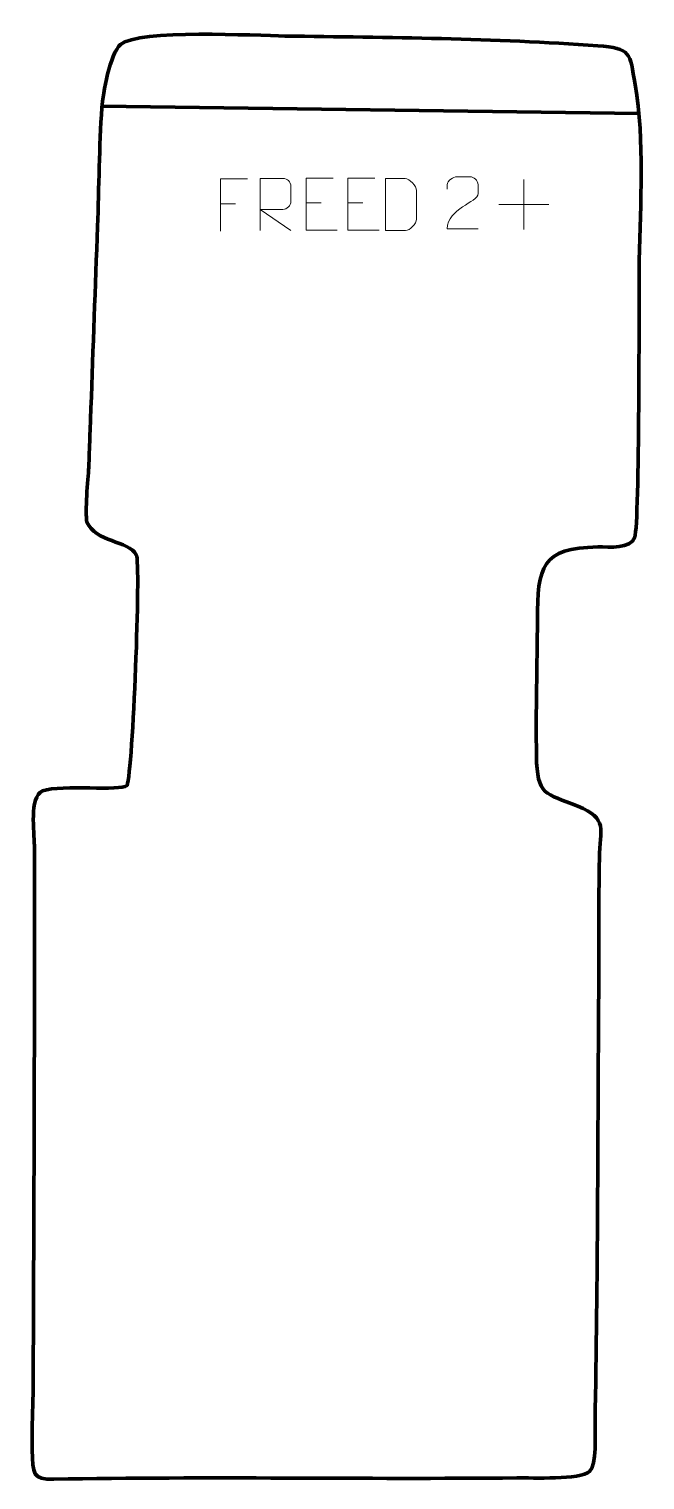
# Model space of a CAD drawing. Header units: millimetres. Extents: x -349 to -55, y 82 to 776.
import ezdxf

# ---------------------------------------------------------------- set-up
doc = ezdxf.new("R2010")
doc.units = ezdxf.units.MM
doc.header["$MEASUREMENT"] = 0
doc.layers.add('layer 2', color=7, linetype='Continuous')
doc.layers.add('layer 3', color=7, linetype='Continuous')

msp = doc.modelspace()

# ---------------------------------------------------------------- linework, layer by layer
at = {"layer": 'layer 2', "color": 142, "lineweight": 158}
msp.add_open_spline([(-314.2185, 739.1565), (-314.2185, 739.1565), (-57.3916, 735.6347), (-57.3916, 735.6347)], degree=3, dxfattribs=at)
at = {"layer": 'layer 3', "color": 242, "lineweight": 158}
msp.add_open_spline([(-319.4876, 594.7161), (-318.4346, 623.6776), (-317.3815, 652.6392), (-316.3285, 681.6007), (-316.3285, 681.6007), (-315.6586, 700.2206), (-315.5248, 720.0202), (-314.2714, 738.4704), (-314.2714, 738.4704), (-313.7975, 745.4465), (-310.379, 764.1055), (-305.3085, 768.7114), (-305.3085, 768.7114), (-297.1572, 776.1156), (-240.0327, 772.9666), (-226.7198, 772.7607), (-226.7198, 772.7607), (-177.1764, 772.0385), (-126.4741, 771.7717), (-77.1013, 768.076), (-77.1013, 768.076), (-61.0601, 766.8753), (-61.8192, 764.8673), (-59.2161, 749.6329), (-59.2161, 749.6329), (-54.5001, 722.0331), (-56.8014, 693.2397), (-57.2349, 665.3505), (-57.2349, 665.3505), (-57.4025, 648.5194), (-57.0186, 540.0111), (-59.3732, 533.0242), (-59.3732, 533.0242), (-61.4037, 526.9988), (-71.5618, 528.3438), (-77.0529, 528.2975), (-77.0529, 528.2975), (-104.0566, 527.6807), (-105.888, 518.9522), (-105.9574, 493.2995), (-105.9574, 493.2995), (-106.0016, 471.7908), (-106.7478, 449.7306), (-106.399, 428.3246), (-106.399, 428.3246), (-106.0874, 409.2051), (-102.4243, 410.5145), (-86.5996, 404.2796), (-86.5996, 404.2796), (-71.9714, 398.0712), (-75.9586, 393.3825), (-76.2717, 379.2811), (-76.2717, 379.2811), (-76.7459, 357.9237), (-76.5086, 336.532), (-76.6382, 315.1675), (-76.6382, 315.1675), (-77.0992, 246.3878), (-77.0799, 177.899), (-78.3891, 109.1009), (-78.3891, 109.1009), (-78.4857, 104.0216), (-77.4229, 88.9298), (-80.9542, 85.8465), (-80.9542, 85.8465), (-85.5992, 81.7907), (-108.3122, 82.8597), (-115.727, 82.7841), (-115.727, 82.7841), (-189.1601, 82.0352), (-263.8958, 83.5493), (-337.2675, 82.1557), (-337.2675, 82.1557), (-347.5704, 81.9601), (-347.1076, 84.7186), (-347.5586, 96.146), (-347.5586, 96.146), (-347.9327, 105.6261), (-347.1761, 116.3599), (-347.1349, 126.1296), (-347.1349, 126.1296), (-346.7735, 212.5133), (-346.3442, 298.9733), (-346.5383, 385.3539), (-346.5383, 385.3539), (-346.5532, 391.9856), (-349.0925, 408.3816), (-342.6884, 411.5485), (-342.6884, 411.5485), (-332.8977, 414.8206), (-305.4508, 411.1432), (-302.2298, 414.1903), (-302.2298, 414.1903), (-299.4187, 421.2093), (-295.5855, 520.488), (-297.7759, 524.5732), (-297.7759, 524.5732), (-301.3574, 531.2528), (-317.6755, 530.6059), (-321.3749, 540.1944), (-321.3749, 540.1944), (-322.477, 544.5786), (-320.8816, 560.8197), (-320.5225, 566.2539), (-320.5225, 566.2539), (-320.1775, 575.7413), (-319.8326, 585.2287), (-319.4876, 594.7161)], degree=3, knots=[0, 0, 0, 0, 0.03571429, 0.03571429, 0.03571429, 0.03571429, 0.07142857, 0.07142857, 0.07142857, 0.07142857, 0.10714286, 0.10714286, 0.10714286, 0.10714286, 0.14285714, 0.14285714, 0.14285714, 0.14285714, 0.17857143, 0.17857143, 0.17857143, 0.17857143, 0.21428571, 0.21428571, 0.21428571, 0.21428571, 0.25, 0.25, 0.25, 0.25, 0.28571429, 0.28571429, 0.28571429, 0.28571429, 0.32142857, 0.32142857, 0.32142857, 0.32142857, 0.35714286, 0.35714286, 0.35714286, 0.35714286, 0.39285714, 0.39285714, 0.39285714, 0.39285714, 0.42857143, 0.42857143, 0.42857143, 0.42857143, 0.46428571, 0.46428571, 0.46428571, 0.46428571, 0.5, 0.5, 0.5, 0.5, 0.53571429, 0.53571429, 0.53571429, 0.53571429, 0.57142857, 0.57142857, 0.57142857, 0.57142857, 0.60714286, 0.60714286, 0.60714286, 0.60714286, 0.64285714, 0.64285714, 0.64285714, 0.64285714, 0.67857143, 0.67857143, 0.67857143, 0.67857143, 0.71428571, 0.71428571, 0.71428571, 0.71428571, 0.75, 0.75, 0.75, 0.75, 0.78571429, 0.78571429, 0.78571429, 0.78571429, 0.82142857, 0.82142857, 0.82142857, 0.82142857, 0.85714286, 0.85714286, 0.85714286, 0.85714286, 0.89285714, 0.89285714, 0.89285714, 0.89285714, 0.92857143, 0.92857143, 0.92857143, 0.92857143, 1, 1, 1, 1], dxfattribs=at)
at = {"layer": 'layer 3', "color": 250, "lineweight": 9}
for points, knots in [([(-244.5643, 704.3598), (-244.5643, 704.3598), (-257.4383, 704.3598), (-257.4383, 704.3598), (-257.4383, 704.3598), (-257.4383, 704.3598), (-257.4383, 679.4062), (-257.4383, 679.4062)], [0, 0, 0, 0, 0.33333333, 0.33333333, 0.33333333, 0.33333333, 1, 1, 1, 1]), ([(-238.5144, 679.6742), (-238.5144, 679.6742), (-238.5144, 704.6277), (-238.5144, 704.6277), (-238.5144, 704.6277), (-234.9196, 704.6277), (-231.3241, 704.6277), (-227.7289, 704.6277), (-227.7289, 704.6277), (-225.4036, 704.59), (-223.8463, 703.1), (-223.8504, 700.7336), (-223.8504, 700.7336), (-223.8508, 698.6981), (-223.8508, 695.6387), (-223.8504, 693.6027), (-223.8504, 693.6027), (-223.8569, 691.7272), (-225.6692, 689.7854), (-227.6787, 689.7663), (-227.6787, 689.7663), (-227.6787, 689.7663), (-238.5144, 689.7663), (-238.5144, 689.7663), (-238.5144, 689.7663), (-238.5144, 689.7663), (-223.8597, 679.6742), (-223.8597, 679.6742)], [0, 0, 0, 0, 0.125, 0.125, 0.125, 0.125, 0.25, 0.25, 0.25, 0.25, 0.375, 0.375, 0.375, 0.375, 0.5, 0.5, 0.5, 0.5, 0.625, 0.625, 0.625, 0.625, 0.75, 0.75, 0.75, 0.75, 1, 1, 1, 1]), ([(-203.6985, 704.7627), (-203.6985, 704.7627), (-216.5724, 704.7627), (-216.5724, 704.7627), (-216.5724, 704.7627), (-216.5724, 704.7627), (-216.5724, 679.8091), (-216.5724, 679.8091), (-216.5724, 679.8091), (-216.5724, 679.8091), (-201.7066, 679.8091), (-201.7066, 679.8091)], [0, 0, 0, 0, 0.25, 0.25, 0.25, 0.25, 0.5, 0.5, 0.5, 0.5, 1, 1, 1, 1]), ([(-183.6985, 704.7627), (-183.6985, 704.7627), (-196.5724, 704.7627), (-196.5724, 704.7627), (-196.5724, 704.7627), (-196.5724, 704.7627), (-196.5724, 679.8091), (-196.5724, 679.8091), (-196.5724, 679.8091), (-196.5724, 679.8091), (-181.7066, 679.8091), (-181.7066, 679.8091)], [0, 0, 0, 0, 0.25, 0.25, 0.25, 0.25, 0.5, 0.5, 0.5, 0.5, 1, 1, 1, 1]), ([(-178.5765, 679.6991), (-176.2447, 679.6995), (-171.2945, 679.6755), (-168.963, 679.6752), (-168.963, 679.6752), (-167.038, 679.5698), (-163.7194, 683.1114), (-163.7306, 685.1287), (-163.7306, 685.1287), (-163.731, 690.8988), (-163.731, 693.0685), (-163.7306, 698.8378), (-163.7306, 698.8378), (-163.7349, 700.9759), (-167.1094, 704.636), (-169.2618, 704.6225), (-169.2618, 704.6225), (-171.5875, 704.6225), (-176.3118, 704.6225), (-178.6379, 704.6225), (-178.6379, 704.6225), (-178.6375, 698.8756), (-178.5762, 685.4464), (-178.5765, 679.6991)], [0, 0, 0, 0, 0.14285714, 0.14285714, 0.14285714, 0.14285714, 0.28571429, 0.28571429, 0.28571429, 0.28571429, 0.42857143, 0.42857143, 0.42857143, 0.42857143, 0.57142857, 0.57142857, 0.57142857, 0.57142857, 0.71428571, 0.71428571, 0.71428571, 0.71428571, 1, 1, 1, 1]), ([(-134.3256, 680.4576), (-139.24, 680.4579), (-144.1544, 680.4579), (-149.0685, 680.4576), (-149.0685, 680.4576), (-149.0685, 690.3899), (-134.4175, 693.0311), (-134.3256, 697.3414), (-134.3256, 697.3414), (-134.3259, 698.7655), (-134.3259, 700.1892), (-134.3256, 701.6125), (-134.3256, 701.6125), (-134.3425, 703.6896), (-136.4653, 705.4144), (-138.1363, 705.4317), (-138.1363, 705.4317), (-140.2095, 705.4313), (-142.2824, 705.4313), (-144.3548, 705.4317), (-144.3548, 705.4317), (-146.1769, 705.4482), (-149.0016, 703.6561), (-149.0685, 701.5625), (-149.0685, 701.5625), (-149.0685, 701.5625), (-149.0685, 699.5077), (-149.0685, 699.5077)], [0, 0, 0, 0, 0.125, 0.125, 0.125, 0.125, 0.25, 0.25, 0.25, 0.25, 0.375, 0.375, 0.375, 0.375, 0.5, 0.5, 0.5, 0.5, 0.625, 0.625, 0.625, 0.625, 0.75, 0.75, 0.75, 0.75, 1, 1, 1, 1])]:
    msp.add_open_spline(points, degree=3, knots=knots, dxfattribs=at)
for points in [[(-112.4462, 704.1366), (-112.4462, 704.1366), (-112.4462, 680.1587), (-112.4462, 680.1587)], [(-257.4383, 692.4801), (-257.4383, 692.4801), (-250.2702, 692.4801), (-250.2702, 692.4801)], [(-216.5724, 692.883), (-216.5724, 692.883), (-209.4043, 692.883), (-209.4043, 692.883)], [(-196.5724, 692.883), (-196.5724, 692.883), (-189.4043, 692.883), (-189.4043, 692.883)], [(-124.4351, 692.1476), (-124.4351, 692.1476), (-100.4572, 692.1476), (-100.4572, 692.1476)]]:
    msp.add_open_spline(points, degree=3, dxfattribs=at)

doc.saveas('drawing.dxf')
